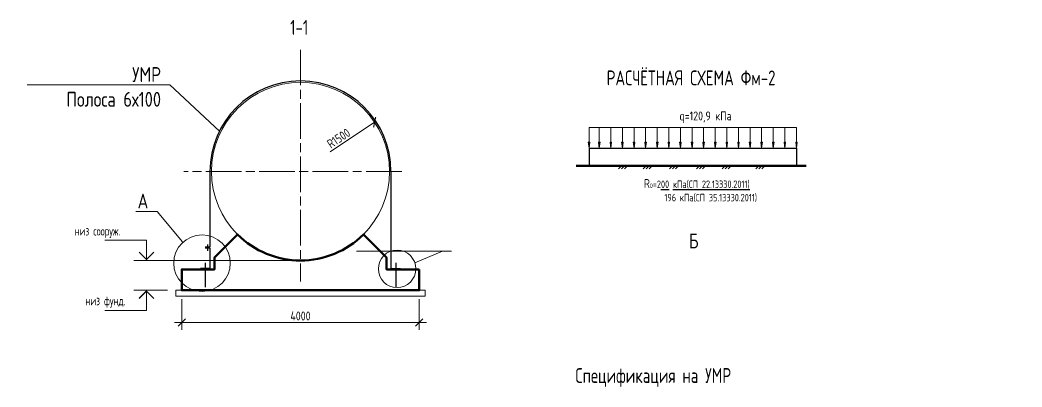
# Model space of a CAD drawing. Header units: millimetres. Extents: x 20530103 to 31271019, y 32092698 to 33532929.
# Drawn here: x 26284837 to 26318599, y 33016297 to 33028659 of the extents above; entities that cross this region are included whole.
import ezdxf
from ezdxf import colors
from ezdxf.entities.mleader import LeaderData, LeaderLine
from ezdxf.enums import TextEntityAlignment as Align
from ezdxf.math import Vec2, Vec3

# ---------------------------------------------------------------- set-up
doc = ezdxf.new("R2010")
doc.units = ezdxf.units.MM
doc.linetypes.add('AM_ISO08W050', pattern=[18, 12, -1.5, 3, -1.5])
doc.styles.add('GOST 2.304', font='GOST.TTF')
doc.dimstyles.new('м50', dxfattribs={"dimscale": 100, "dimtxt": 3, "dimasz": 2.5, "dimexe": 2.5, "dimexo": 3, "dimgap": 0.7, "dimtad": 1, "dimdec": 0, "dimlfac": 0.5, "dimtxsty": 'GOST 2.304', "dimblk": 'ARCHTICK', "dimcen": 2.5, "dimdle": 2.5, "dimclrd": 7, "dimclre": 7, "dimclrt": 256, "dimadec": 1, "dimazin": 0, "dimtfac": 1, "dimtdec": 0, "dimtmove": 0, "dimatfit": 3, "dimldrblk": 'NONE', "dimfxl": 1, "dimlwd": 20, "dimlwe": 20, "dimarcsym": 0})

# ---------------------------------------------------------------- blocks, each defined once
blk = doc.blocks.new('_None')
blk = doc.blocks.new('отметка уровня')
at = {"lineweight": 20}
for p, q in [((1838344, -451214), (1838344, -450564)), ((1838344, -450564), (1839744, -450564))]:
    blk.add_line(p, q, dxfattribs=at)
at = {"color": 0, "const_width": 40}
blk.add_lwpolyline([(1838094, -450964), (1838344, -451214), (1838594, -450964)], dxfattribs=at)
blk = doc.blocks.new('_ArchTick')
at = {"color": 0, "linetype": 'ByBlock', "const_width": 0.15}
blk.add_lwpolyline([(-0.5, -0.5), (0.5, 0.5)], dxfattribs=at)
blk = doc.blocks.new('*D421')
at = {"color": 7, "linetype": 'Continuous', "lineweight": 20, "transparency": 16777216}
blk.add_line((26295288, 33024222), (26296786, 33025217), dxfattribs=at)
at = {"color": 7, "linetype": 'Continuous', "lineweight": 20, "transparency": 16777216, "xscale": 250, "yscale": 250, "zscale": 250, "rotation": 33.58755752579921}
blk.add_blockref('_ArchTick', (26296786, 33025217), dxfattribs=at)
at = {"linetype": 'Continuous', "transparency": 16777216, "insert": (26295573, 33024676), "char_height": 300, "attachment_point": 5, "rotation": 33.5876, "style": 'GOST 2.304'}
blk.add_mtext('R1500', dxfattribs=at)
blk = doc.blocks.new('*D422')
at = {"color": 7, "linetype": 'Continuous', "lineweight": 20, "transparency": 16777216}
for p, q in [((26290287, 33019258), (26290287, 33018219)), ((26298287, 33019258), (26298287, 33018219)), ((26290037, 33018469), (26298537, 33018469))]:
    blk.add_line(p, q, dxfattribs=at)
at = {"color": 7, "linetype": 'Continuous', "lineweight": 20, "transparency": 16777216, "xscale": 250, "yscale": 250, "zscale": 250, "rotation": 180}
blk.add_blockref('_ArchTick', (26290287, 33018469), dxfattribs=at)
at = {"color": 7, "linetype": 'Continuous', "lineweight": 20, "transparency": 16777216, "xscale": 250, "yscale": 250, "zscale": 250}
blk.add_blockref('_ArchTick', (26298287, 33018469), dxfattribs=at)
at = {"linetype": 'Continuous', "transparency": 16777216, "insert": (26294287, 33018689), "char_height": 300, "attachment_point": 5, "style": 'GOST 2.304'}
blk.add_mtext('4000', dxfattribs=at)

msp = doc.modelspace()

# ---------------------------------------------------------------- linework, layer by layer
at = {"color": 1, "linetype": 'AM_ISO08W050', "lineweight": 20, "ltscale": 100}
for p, q in [((26294286.9856, 33027659.5606), (26294286.9856, 33019855.5418)), ((26297697.0674, 33023557.5512), (26290356.0025, 33023557.5512))]:
    msp.add_line(p, q, dxfattribs=at)
at = {"color": 7, "linetype": 'Continuous', "lineweight": 20}
for p, q in [((26304009.5842, 33024347.5585), (26304009.5842, 33025040.7848)), ((26304009.5842, 33025040.7848), (26311000.5017, 33025040.7848)), ((26304354.9036, 33024347.5585), (26304354.9036, 33025040.7848)), ((26304745.8212, 33024347.5585), (26304745.8212, 33025040.7848)), ((26305136.7387, 33024347.5585), (26305136.7387, 33025040.7848)), ((26305527.6562, 33024347.5585), (26305527.6562, 33025040.7848)), ((26305918.5738, 33024347.5585), (26305918.5738, 33025040.7848)), ((26306309.4913, 33024347.5585), (26306309.4913, 33025040.7848)), ((26306700.4088, 33024347.5585), (26306700.4088, 33025040.7848)), ((26307091.3264, 33024347.5585), (26307091.3264, 33025040.7848)), ((26307482.2439, 33024347.5585), (26307482.2439, 33025040.7848)), ((26307873.1614, 33024347.5585), (26307873.1614, 33025040.7848)), ((26308264.079, 33024347.5585), (26308264.079, 33025040.7848)), ((26308654.9965, 33024347.5585), (26308654.9965, 33025040.7848)), ((26309045.914, 33024347.5585), (26309045.914, 33025040.7848)), ((26309436.8316, 33024347.5585), (26309436.8316, 33025040.7848)), ((26309827.7491, 33024347.5585), (26309827.7491, 33025040.7848)), ((26310218.6666, 33024347.5585), (26310218.6666, 33025040.7848)), ((26310609.5842, 33024347.5585), (26310609.5842, 33025040.7848)), ((26311000.5017, 33024347.5585), (26311000.5017, 33025040.7848)), ((26304009.5842, 33024347.5585), (26303982.8303, 33024549.5888)), ((26303982.8303, 33024549.5888), (26304036.3381, 33024549.5888)), ((26304009.5842, 33024347.5585), (26304036.3381, 33024549.5888)), ((26304354.9036, 33024347.5585), (26304328.1497, 33024549.5888)), ((26304328.1497, 33024549.5888), (26304381.6575, 33024549.5888)), ((26304354.9036, 33024347.5585), (26304381.6575, 33024549.5888)), ((26304745.8212, 33024347.5585), (26304719.0673, 33024549.5888)), ((26304719.0673, 33024549.5888), (26304772.5751, 33024549.5888)), ((26304745.8212, 33024347.5585), (26304772.5751, 33024549.5888)), ((26305136.7387, 33024347.5585), (26305109.9848, 33024549.5888)), ((26305109.9848, 33024549.5888), (26305163.4926, 33024549.5888)), ((26305136.7387, 33024347.5585), (26305163.4926, 33024549.5888)), ((26305527.6562, 33024347.5585), (26305500.9023, 33024549.5888)), ((26305500.9023, 33024549.5888), (26305554.4101, 33024549.5888)), ((26305527.6562, 33024347.5585), (26305554.4101, 33024549.5888)), ((26305918.5738, 33024347.5585), (26305891.8199, 33024549.5888)), ((26305891.8199, 33024549.5888), (26305945.3277, 33024549.5888)), ((26305918.5738, 33024347.5585), (26305945.3277, 33024549.5888)), ((26306309.4913, 33024347.5585), (26306282.7374, 33024549.5888)), ((26306282.7374, 33024549.5888), (26306336.2452, 33024549.5888)), ((26306309.4913, 33024347.5585), (26306336.2452, 33024549.5888)), ((26306700.4088, 33024347.5585), (26306673.6549, 33024549.5888)), ((26306673.6549, 33024549.5888), (26306727.1627, 33024549.5888)), ((26306700.4088, 33024347.5585), (26306727.1627, 33024549.5888)), ((26307091.3264, 33024347.5585), (26307064.5725, 33024549.5888)), ((26307064.5725, 33024549.5888), (26307118.0803, 33024549.5888)), ((26307091.3264, 33024347.5585), (26307118.0803, 33024549.5888)), ((26307482.2439, 33024347.5585), (26307455.49, 33024549.5888)), ((26307455.49, 33024549.5888), (26307508.9978, 33024549.5888)), ((26307482.2439, 33024347.5585), (26307508.9978, 33024549.5888)), ((26307873.1614, 33024347.5585), (26307846.4075, 33024549.5888)), ((26307846.4075, 33024549.5888), (26307899.9153, 33024549.5888)), ((26307873.1614, 33024347.5585), (26307899.9153, 33024549.5888)), ((26308264.079, 33024347.5585), (26308237.3251, 33024549.5888)), ((26308237.3251, 33024549.5888), (26308290.8329, 33024549.5888)), ((26308264.079, 33024347.5585), (26308290.8329, 33024549.5888)), ((26308654.9965, 33024347.5585), (26308628.2426, 33024549.5888)), ((26308628.2426, 33024549.5888), (26308681.7504, 33024549.5888)), ((26308654.9965, 33024347.5585), (26308681.7504, 33024549.5888)), ((26309045.914, 33024347.5585), (26309019.1601, 33024549.5888)), ((26309019.1601, 33024549.5888), (26309072.6679, 33024549.5888)), ((26309045.914, 33024347.5585), (26309072.6679, 33024549.5888)), ((26309436.8316, 33024347.5585), (26309410.0777, 33024549.5888)), ((26309410.0777, 33024549.5888), (26309463.5855, 33024549.5888)), ((26309436.8316, 33024347.5585), (26309463.5855, 33024549.5888)), ((26309827.7491, 33024347.5585), (26309800.9952, 33024549.5888)), ((26309800.9952, 33024549.5888), (26309854.503, 33024549.5888)), ((26309827.7491, 33024347.5585), (26309854.503, 33024549.5888)), ((26310218.6666, 33024347.5585), (26310191.9127, 33024549.5888)), ((26310191.9127, 33024549.5888), (26310245.4205, 33024549.5888)), ((26310218.6666, 33024347.5585), (26310245.4205, 33024549.5888)), ((26310609.5842, 33024347.5585), (26310582.8303, 33024549.5888)), ((26310582.8303, 33024549.5888), (26310636.3381, 33024549.5888)), ((26310609.5842, 33024347.5585), (26310636.3381, 33024549.5888)), ((26311000.5017, 33024347.5585), (26310973.7478, 33024549.5888)), ((26311027.2556, 33024549.5888), (26310973.7478, 33024549.5888)), ((26311000.5017, 33024347.5585), (26311027.2556, 33024549.5888)), ((26305108.8337, 33023747.5585), (26305005.0999, 33023643.8247)), ((26305208.8337, 33023747.5585), (26305105.0999, 33023643.8247)), ((26305308.8337, 33023747.5585), (26305205.0999, 33023643.8247)), ((26305937.668, 33023747.5585), (26305833.9342, 33023643.8247)), ((26306037.668, 33023747.5585), (26305933.9342, 33023643.8247)), ((26306137.668, 33023747.5585), (26306033.9342, 33023643.8247)), ((26306823.243, 33023747.5585), (26306719.5091, 33023643.8247)), ((26306923.243, 33023747.5585), (26306819.5091, 33023643.8247)), ((26307023.243, 33023747.5585), (26306919.5091, 33023643.8247)), ((26307732.2774, 33023747.5585), (26307628.5436, 33023643.8247)), ((26307832.2774, 33023747.5585), (26307728.5436, 33023643.8247)), ((26307932.2774, 33023747.5585), (26307828.5436, 33023643.8247)), ((26308603.2815, 33023747.5585), (26308499.5477, 33023643.8247)), ((26308703.2815, 33023747.5585), (26308599.5477, 33023643.8247)), ((26308803.2815, 33023747.5585), (26308699.5477, 33023643.8247)), ((26309732.1115, 33023747.5585), (26309628.3777, 33023643.8247)), ((26309832.1115, 33023747.5585), (26309728.3777, 33023643.8247)), ((26309932.1115, 33023747.5585), (26309828.3777, 33023643.8247)), ((26294286.9856, 33020557.5512), (26288668.1451, 33020557.5512)), ((26289810.5818, 33019562.1278), (26288668.1451, 33019562.1278))]:
    msp.add_line(p, q, dxfattribs=at)
at = {"color": 7, "linetype": 'Continuous', "lineweight": 30}
for p, q in [((26304009.5842, 33024347.5585), (26311000.5017, 33024347.5585)), ((26304009.5842, 33024347.5585), (26304009.5842, 33023747.5585)), ((26311000.5017, 33024347.5585), (26311000.5017, 33023747.5585)), ((26304709.5842, 33023747.5585), (26307909.5842, 33023747.5585)), ((26291236.9856, 33023557.5512), (26291236.9856, 33021009.5756)), ((26297336.9856, 33023557.5512), (26297336.9856, 33020292.1132)), ((26291236.9856, 33021009.5756), (26291079.5551, 33021009.5756)), ((26291236.9856, 33020973.3867), (26291079.5551, 33020973.3867)), ((26291158.2704, 33021094.4332), (26291158.2704, 33020885.0343)), ((26291236.9856, 33020973.3867), (26291236.9856, 33020292.1132)), ((26291236.9856, 33020292.1132), (26290922.1247, 33020292.1132)), ((26291079.5551, 33020479.1752), (26291079.5551, 33019662.2116)), ((26297336.9856, 33020292.1132), (26297651.8465, 33020292.1132)), ((26297494.416, 33020479.1752), (26297494.416, 33019662.2116))]:
    msp.add_line(p, q, dxfattribs=at)
at = {"color": 7, "linetype": 'Continuous', "lineweight": 50}
msp.add_line((26311325.2192, 33023747.5585), (26303575.669, 33023747.5585), dxfattribs=at)
msp.add_lwpolyline([(26298286.9856, 33020257.5512), (26297186.9856, 33020257.5512), (26297186.9856, 33020657.5512), (26296408.3059, 33021436.2309, -0.4142135624), (26292165.6652, 33021436.2309), (26291386.9856, 33020657.5512), (26291386.9856, 33020257.5512), (26290286.9856, 33020257.5512), (26290286.9856, 33019557.5512), (26298286.9856, 33019557.5512), (26298286.9856, 33020257.5512)], format="xyb", dxfattribs=at)
at = {"color": 7, "linetype": 'Continuous', "lineweight": 20}
msp.add_lwpolyline([(26298486.9856, 33019557.5512), (26290086.9856, 33019557.5512), (26290086.9856, 33019357.5512), (26298486.9856, 33019357.5512), (26298486.9856, 33019557.5512)], dxfattribs=at)
msp.add_circle((26294286.9856, 33023557.5512), 3000, dxfattribs=at)
at = {"color": 7, "lineweight": 20}
for centre, radius in [((26290969.2829, 33020468.8465), 953.6625), ((26297542.416, 33020277.5512), 631.3597)]:
    msp.add_circle(centre, radius, dxfattribs=at)
at = {"color": 7, "linetype": 'Continuous', "lineweight": 30}
msp.add_arc((26294286.9856, 33023557.5512), 3050, 0, 180, dxfattribs=at)

# ---------------------------------------------------------------- block references
at = {"color": 7, "linetype": 'Continuous', "lineweight": 20, "xscale": -1}
msp.add_blockref('отметка уровня', (28127439.7256, 33471805.8524), dxfattribs=at)
at = {"color": 7, "linetype": 'Continuous', "lineweight": 20, "rotation": 180}
msp.add_blockref('отметка уровня', (28127439.7256, 32568313.8266), dxfattribs=at)

# ---------------------------------------------------------------- texts
at = {"color": 7, "lineweight": 20, "style": 'GOST 2.304', "width": 0.9}
for s, p in [('1-1', (26294242.1162, 33028159.028)), ('РАСЧЁТНАЯ СХЕМА Фм-2', (26307447.6728, 33026460.4694)), ('Спецификация на УМР', (26306175.4542, 33016433.1119))]:
    msp.add_text(s, height=500, dxfattribs=at).set_placement(p, align=Align.CENTER)
at = {"color": 7, "linetype": 'Continuous', "lineweight": 25, "style": 'GOST 2.304', "width": 0.9}
for s, p in [('низ сооруж.', (26286674.3201, 33021548.6421)), ('низ фунд.', (26287038.6995, 33019197.9398))]:
    msp.add_text(s, height=300, dxfattribs=at).set_placement(p, align=Align.MIDDLE_LEFT)
at = {"color": 7, "lineweight": 25, "char_height": 300, "attachment_point": 1, "style": 'GOST 2.304'}
for s, insert, width in [('q=120,9 кПа', (26307056.8023, 33025578.231), 2206.453958), ('\\pi1967;R{\\H0.5x;0\\H1.6667x;=2\\L00 кПа(СП 22.13330.2011)\\P\\pi1886.6;\\l      196 кПа(СП 35.13330.2011)\\P\\pi2922.6;                }', (26303894.0185, 33023302.6221), 7559.426524)]:
    msp.add_mtext(s, dxfattribs=dict(at, insert=insert, width=width))

# ---------------------------------------------------------------- dimensions: what is measured, and where the dimension line sits
at = {"color": 7, "linetype": 'Continuous'}
dim = msp.add_radius_dim(center=(26294286.9856, 33023557.5512), mpoint=(26296786.1098, 33025217.1832), dimstyle='м50', dxfattribs=at)
dim.commit()
dim.dimension.update_dxf_attribs({"geometry": '*D421', "text_midpoint": (26295694.7445, 33024492.4234), "dimtype": 164})
dim = msp.add_linear_dim(base=(26298286.9856, 33018469.3336), p1=(26290286.9856, 33019557.5512), p2=(26298286.9856, 33019557.5512), dimstyle='м50', dxfattribs=at)
dim.commit()
dim.dimension.update_dxf_attribs({"geometry": '*D422', "text_midpoint": (26294286.9856, 33018689.3336)})

# ---------------------------------------------------------------- leaders
at = {"color": 7, "linetype": 'Continuous', "lineweight": 20}
ml = msp.add_multileader_mtext('Standard', dxfattribs=at)
ml.set_content('Болт распорный монтажный\\P (в комплекте поставки)', color=84, style='GOST 2.304')
ml.set_leader_properties(linetype='Continuous', lineweight=20)
ml.set_arrow_properties(name='NONE')
ml.build(insert=Vec2(0, 0))
ml.multileader.update_dxf_attribs({"text_left_attachment_type": 6, "text_right_attachment_type": 6, "dogleg_length": 3, "arrow_head_size": 30, "scale": 100})
ctx = ml.context
ctx.base_point, ctx.scale, ctx.char_height, ctx.arrow_head_size, ctx.landing_gap_size, ctx.plane_origin = Vec3(26206845.6976, 33027486.131), 100, 300, 30, 0, Vec3(26204689.7208, 33026519.1385)
ctx.left_attachment, ctx.right_attachment = 6, 6
notes = []
notes.append((ctx, [(0, (1, 1, 0), (26206545.6976, 33027486.131), (1, 0), 300, [(0, [(26204276.9498, 33025232.8517)], 0, [])])]))
ctx.mtext.insert, ctx.mtext.width, ctx.mtext.defined_height, ctx.mtext.flow_direction = Vec3(26206845.6976, 33027846.131), 5663.07798, 1542.8226, 5
ml = msp.add_multileader_mtext('Standard', dxfattribs=at)
ml.set_content('{\\C7;УМР\\PПолоса 6х100}', color=84, style='GOST 2.304')
ml.set_leader_properties(linetype='Continuous', lineweight=20)
ml.set_arrow_properties(name='NONE')
ml.build(insert=Vec2(0, 0))
ml.multileader.update_dxf_attribs({"text_left_attachment_type": 6, "text_right_attachment_type": 6, "dogleg_length": 3, "arrow_head_size": 30, "scale": 100})
ctx = ml.context
ctx.base_point, ctx.scale, ctx.char_height, ctx.arrow_head_size, ctx.landing_gap_size, ctx.plane_origin = Vec3(26286230.2919, 33026472.7993), 100, 500, 30, 0, Vec3(26297908.3004, 33022851.512)
ctx.left_attachment, ctx.right_attachment, ctx.text_align_type = 6, 6, 2
notes.append((ctx, [(1, (1, 1, 0), (26289887.7919, 33026472.7993), (-1, 0), 300, [(0, [(26291556.11, 33024915.7921)], 0, [])])]))
ctx.mtext.insert, ctx.mtext.alignment, ctx.mtext.flow_direction = Vec3(26289587.7919, 33027072.7993), 3, 5
ml = msp.add_multileader_mtext('Standard', dxfattribs=at)
ml.set_content('{\\C7;Шов бетонирования}', color=84, style='GOST 2.304')
ml.set_leader_properties(linetype='Continuous', lineweight=20)
ml.set_arrow_properties(name='NONE')
ml.build(insert=Vec2(0, 0))
ml.multileader.update_dxf_attribs({"text_left_attachment_type": 6, "text_right_attachment_type": 6, "dogleg_length": 3, "arrow_head_size": 30, "scale": 100})
ctx = ml.context
ctx.base_point, ctx.scale, ctx.char_height, ctx.arrow_head_size, ctx.landing_gap_size, ctx.plane_origin = Vec3(26353881.553, 33023186.1696), 100, 300, 30, 0, Vec3(26356159.1458, 33021762.3859)
ctx.left_attachment, ctx.right_attachment, ctx.text_align_type = 6, 6, 1
notes.append((ctx, [(1, (1, 1, 0), (26353581.553, 33023186.1696), (1, 0), 300, [(0, [(26352654.1138, 33018490.8763)], 0, [])])]))
ctx.mtext.insert, ctx.mtext.width, ctx.mtext.alignment, ctx.mtext.flow_direction = Vec3(26355188.4969, 33023561.1696), 2732.348637, 2, 5
ml = msp.add_multileader_mtext('Standard', dxfattribs=at)
ml.set_content('{\\C7;А}', color=84, style='GOST 2.304')
ml.set_leader_properties(linetype='Continuous', lineweight=20)
ml.set_arrow_properties(name='NONE')
ml.build(insert=Vec2(0, 0))
ml.multileader.update_dxf_attribs({"text_left_attachment_type": 6, "text_right_attachment_type": 6, "dogleg_length": 3, "arrow_head_size": 30, "scale": 100})
ctx = ml.context
ctx.base_point, ctx.scale, ctx.char_height, ctx.arrow_head_size, ctx.landing_gap_size, ctx.plane_origin = Vec3(26288874.1055, 33022210.2275), 100, 500, 30, 0, Vec3(26287264.3937, 33022070.1063)
ctx.left_attachment, ctx.right_attachment, ctx.text_align_type = 6, 6, 2
notes.append((ctx, [(1, (1, 1, 0), (26289459.8198, 33022210.2275), (-1, 0), 300, [(0, [(26290311.8721, 33021186.6046)], 0, [])])]))
ctx.mtext.insert, ctx.mtext.alignment, ctx.mtext.flow_direction = Vec3(26289159.8198, 33022810.2275), 3, 5
ml = msp.add_multileader_mtext('Standard', dxfattribs=at)
ml.set_content('^I^I^I^I{\\C7;Б}', color=84, style='GOST 2.304')
ml.set_leader_properties(linetype='Continuous', lineweight=20)
ml.set_arrow_properties(name='NONE')
ml.build(insert=Vec2(0, 0))
ml.multileader.update_dxf_attribs({"text_left_attachment_type": 6, "text_right_attachment_type": 6, "dogleg_length": 3, "arrow_head_size": 30, "scale": 100})
ctx = ml.context
ctx.base_point, ctx.scale, ctx.char_height, ctx.arrow_head_size, ctx.landing_gap_size, ctx.plane_origin = Vec3(26299374.2525, 33020866.7442), 100, 500, 30, 0, Vec3(26297233.6472, 33021620.8533)
ctx.left_attachment, ctx.right_attachment = 6, 6
notes.append((ctx, [(0, (1, 1, 0), (26299074.2525, 33020866.7442), (1, 0), 300, [(0, [(26298141.8663, 33020475.7293)], 0, [])])]))
ctx.mtext.insert, ctx.mtext.flow_direction = Vec3(26299374.2525, 33021466.7442), 5
for ctx, leaders in notes:
    for number, flags, end, landing, length, lines in leaders:
        leader = LeaderData()
        leader.index, (leader.has_last_leader_line, leader.has_dogleg_vector, leader.attachment_direction) = number, flags
        leader.last_leader_point, leader.dogleg_vector, leader.dogleg_length = Vec3(end), Vec3(landing), length
        for number, points, colour, breaks in lines:
            line = LeaderLine()
            line.index, line.vertices, line.color, line.breaks = number, Vec3.list(points), colors.encode_raw_color(colour), breaks
            leader.lines.append(line)
        ctx.leaders.append(leader)

doc.saveas('drawing.dxf')
